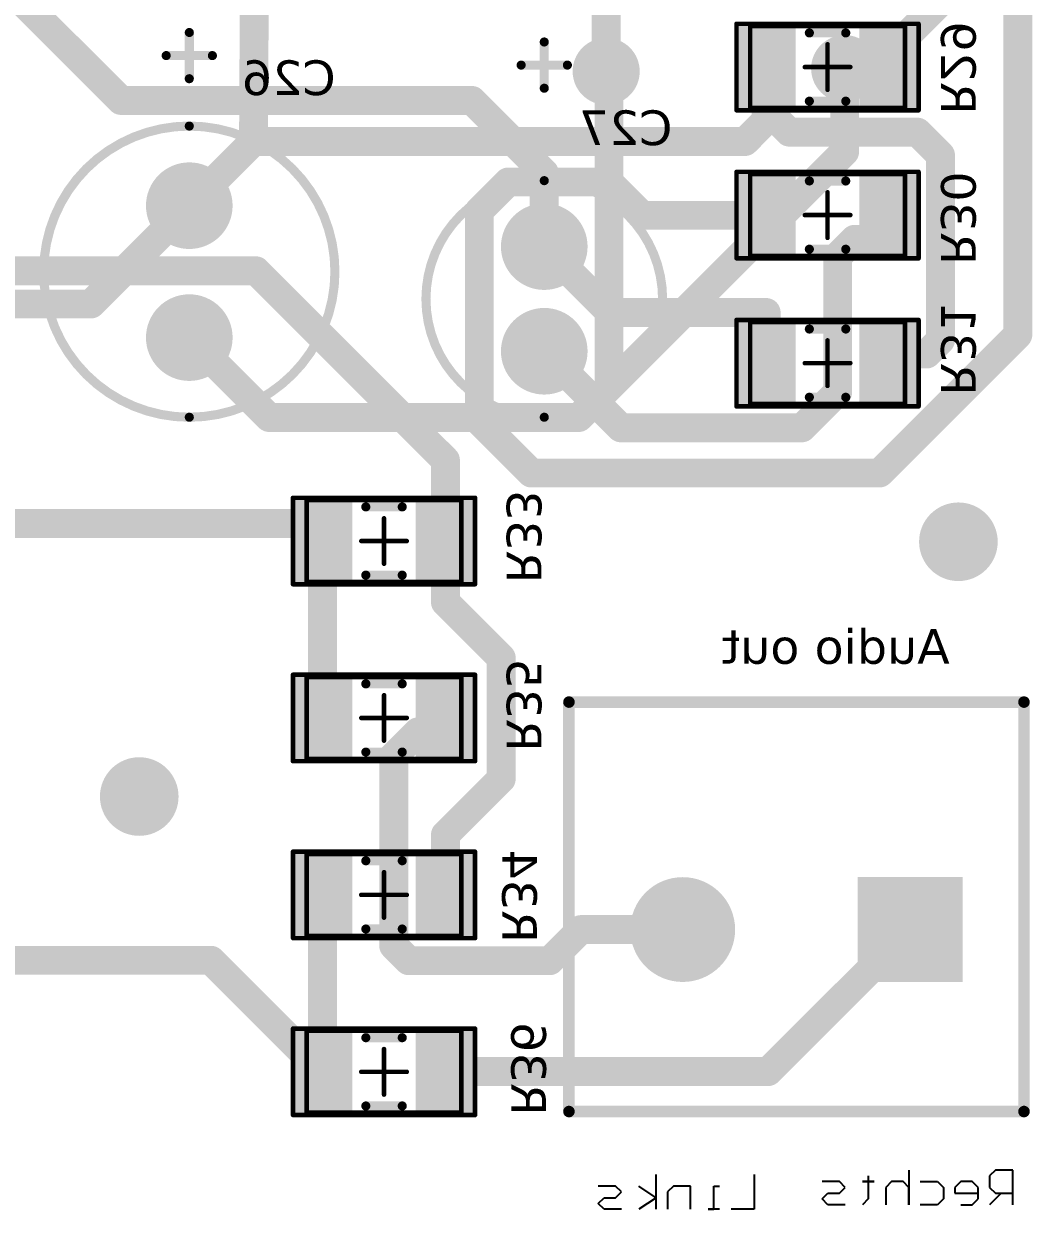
# Model space of a CAD drawing. Header units: millimetres. Extents: x 28 to 434, y 70 to 207.
# Drawn here: x 91.23 to 113.39, y 90.8 to 116.86 of the extents above; entities that cross this region are included whole.
import ezdxf

# ---------------------------------------------------------------- set-up
doc = ezdxf.new("R2010")
doc.units = ezdxf.units.MM
doc.header["$LTSCALE"] = 0.5
doc.layers.get('0').update_dxf_attribs({"color": 250})
for name, color, linetype in [('BottomLayer', 5, 'Continuous'), ('BottomSolder', 6, 'Continuous'), ('Mechanical13', 56, 'Continuous'), ('Mechanical15', 56, 'Continuous'), ('MultiLayer', 9, 'Continuous'), ('TopLayer', 1, 'Continuous'), ('TopOverlay', 2, 'Continuous'), ('TopPaste', 8, 'Continuous'), ('TopSolder', 216, 'Continuous')]:
    doc.layers.add(name, color=color, linetype=linetype)
doc.styles.get("Standard").update_dxf_attribs({"font": 'verdana.ttf'})

# ---------------------------------------------------------------- blocks, each defined once
blk = doc.blocks.new('C1206_2')
at = {"layer": 'Mechanical13', "const_width": 0.1}
for points in [[(1.7, 0.9), (-1.7, 0.9)], [(-1.7, 0.9), (-1.7, -0.9)], [(1.7, 0.9), (1.7, -0.9)], [(1.7, -0.9), (-1.7, -0.9)]]:
    blk.add_lwpolyline(points, dxfattribs=at)
at = {"layer": 'Mechanical13', "const_width": 0.05}
for points in [[(-1.725, 0.9, 1), (-1.675, 0.9, 1)], [(-1.725, 0.9, 1), (-1.675, 0.9, 1)], [(1.675, 0.9, 1), (1.725, 0.9, 1)], [(1.675, 0.9, 1), (1.725, 0.9, 1)], [(-1.725, -0.9, 1), (-1.675, -0.9, 1)], [(-1.725, -0.9, 1), (-1.675, -0.9, 1)], [(1.675, -0.9, 1), (1.725, -0.9, 1)], [(1.675, -0.9, 1), (1.725, -0.9, 1)]]:
    blk.add_lwpolyline(points, format="xyb", close=True, dxfattribs=at)
at = {"layer": 'Mechanical15', "const_width": 0.1}
for points in [[(2, 0.95), (-2, 0.95)], [(-2, 0.95), (-2, -0.95)], [(2, 0.95), (2, -0.95)], [(0, 0.5), (0, -0.5)], [(0.5, 0), (-0.5, 0)], [(2, -0.95), (-2, -0.95)]]:
    blk.add_lwpolyline(points, dxfattribs=at)
at = {"layer": 'Mechanical15', "const_width": 0.05}
for points in [[(-2.025, 0.95, 1), (-1.975, 0.95, 1)], [(-2.025, 0.95, 1), (-1.975, 0.95, 1)], [(1.975, 0.95, 1), (2.025, 0.95, 1)], [(1.975, 0.95, 1), (2.025, 0.95, 1)], [(-0.025, 0.5, 1), (0.025, 0.5, 1)], [(-0.525, 0, 1), (-0.475, 0, 1)], [(0.475, 0, 1), (0.525, 0, 1)], [(-0.025, -0.5, 1), (0.025, -0.5, 1)], [(-2.025, -0.95, 1), (-1.975, -0.95, 1)], [(-2.025, -0.95, 1), (-1.975, -0.95, 1)], [(1.975, -0.95, 1), (2.025, -0.95, 1)], [(1.975, -0.95, 1), (2.025, -0.95, 1)]]:
    blk.add_lwpolyline(points, format="xyb", close=True, dxfattribs=at)
at = {"layer": 'TopLayer'}
for points in [[(-0.8, -0.85), (-0.8, 0.85), (-1.9, -0.85), (-1.9, 0.85)], [(1.9, -0.85), (1.9, 0.85), (0.8, -0.85), (0.8, 0.85)]]:
    blk.add_solid(points, dxfattribs=at)
at = {"layer": 'TopOverlay', "const_width": 0.2}
for points in [[(0.4, 0.75), (-0.4, 0.75)], [(0.4, -0.75), (-0.4, -0.75)]]:
    blk.add_lwpolyline(points, dxfattribs=at)
at = {"layer": 'TopOverlay', "const_width": 0.1}
for points in [[(-0.45, 0.75, 1), (-0.35, 0.75, 1)], [(0.35, 0.75, 1), (0.45, 0.75, 1)], [(-0.45, -0.75, 1), (-0.35, -0.75, 1)], [(0.35, -0.75, 1), (0.45, -0.75, 1)]]:
    blk.add_lwpolyline(points, format="xyb", close=True, dxfattribs=at)
at = {"layer": 'TopPaste'}
for points in [[(-0.8, -0.85), (-0.8, 0.85), (-1.9, -0.85), (-1.9, 0.85)], [(1.9, -0.85), (1.9, 0.85), (0.8, -0.85), (0.8, 0.85)]]:
    blk.add_solid(points, dxfattribs=at)
at = {"layer": 'TopSolder'}
for points in [[(-0.698, -0.952), (-0.698, 0.952), (-2.002, -0.952), (-2.002, 0.952)], [(2.002, -0.952), (2.002, 0.952), (0.698, -0.952), (0.698, 0.952)]]:
    blk.add_solid(points, dxfattribs=at)
blk = doc.blocks.new('C1206_3')
at = {"layer": 'Mechanical13', "const_width": 0.1}
for points in [[(1.7, 0.9), (-1.7, 0.9)], [(-1.7, 0.9), (-1.7, -0.9)], [(1.7, 0.9), (1.7, -0.9)], [(1.7, -0.9), (-1.7, -0.9)]]:
    blk.add_lwpolyline(points, dxfattribs=at)
at = {"layer": 'Mechanical13', "const_width": 0.05}
for points in [[(-1.725, 0.9, 1), (-1.675, 0.9, 1)], [(-1.725, 0.9, 1), (-1.675, 0.9, 1)], [(1.675, 0.9, 1), (1.725, 0.9, 1)], [(1.675, 0.9, 1), (1.725, 0.9, 1)], [(-1.725, -0.9, 1), (-1.675, -0.9, 1)], [(-1.725, -0.9, 1), (-1.675, -0.9, 1)], [(1.675, -0.9, 1), (1.725, -0.9, 1)], [(1.675, -0.9, 1), (1.725, -0.9, 1)]]:
    blk.add_lwpolyline(points, format="xyb", close=True, dxfattribs=at)
at = {"layer": 'Mechanical15', "const_width": 0.1}
for points in [[(2, 0.95), (-2, 0.95)], [(-2, 0.95), (-2, -0.95)], [(2, 0.95), (2, -0.95)], [(0, 0.5), (0, -0.5)], [(0.5, 0), (-0.5, 0)], [(2, -0.95), (-2, -0.95)]]:
    blk.add_lwpolyline(points, dxfattribs=at)
at = {"layer": 'Mechanical15', "const_width": 0.05}
for points in [[(-2.025, 0.95, 1), (-1.975, 0.95, 1)], [(-2.025, 0.95, 1), (-1.975, 0.95, 1)], [(1.975, 0.95, 1), (2.025, 0.95, 1)], [(1.975, 0.95, 1), (2.025, 0.95, 1)], [(-0.025, 0.5, 1), (0.025, 0.5, 1)], [(-0.525, 0, 1), (-0.475, 0, 1)], [(0.475, 0, 1), (0.525, 0, 1)], [(-0.025, -0.5, 1), (0.025, -0.5, 1)], [(-2.025, -0.95, 1), (-1.975, -0.95, 1)], [(-2.025, -0.95, 1), (-1.975, -0.95, 1)], [(1.975, -0.95, 1), (2.025, -0.95, 1)], [(1.975, -0.95, 1), (2.025, -0.95, 1)]]:
    blk.add_lwpolyline(points, format="xyb", close=True, dxfattribs=at)
at = {"layer": 'TopLayer'}
for points in [[(-0.8, -0.85), (-0.8, 0.85), (-1.9, -0.85), (-1.9, 0.85)], [(1.9, -0.85), (1.9, 0.85), (0.8, -0.85), (0.8, 0.85)]]:
    blk.add_solid(points, dxfattribs=at)
at = {"layer": 'TopOverlay', "const_width": 0.2}
for points in [[(0.4, 0.75), (-0.4, 0.75)], [(0.4, -0.75), (-0.4, -0.75)]]:
    blk.add_lwpolyline(points, dxfattribs=at)
at = {"layer": 'TopOverlay', "const_width": 0.1}
for points in [[(-0.45, 0.75, 1), (-0.35, 0.75, 1)], [(0.35, 0.75, 1), (0.45, 0.75, 1)], [(-0.45, -0.75, 1), (-0.35, -0.75, 1)], [(0.35, -0.75, 1), (0.45, -0.75, 1)]]:
    blk.add_lwpolyline(points, format="xyb", close=True, dxfattribs=at)
at = {"layer": 'TopPaste'}
for points in [[(-0.8, -0.85), (-0.8, 0.85), (-1.9, -0.85), (-1.9, 0.85)], [(1.9, -0.85), (1.9, 0.85), (0.8, -0.85), (0.8, 0.85)]]:
    blk.add_solid(points, dxfattribs=at)
at = {"layer": 'TopSolder'}
for points in [[(-0.698, -0.952), (-0.698, 0.952), (-2.002, -0.952), (-2.002, 0.952)], [(2.002, -0.952), (2.002, 0.952), (0.698, -0.952), (0.698, 0.952)]]:
    blk.add_solid(points, dxfattribs=at)
blk = doc.blocks.new('C1206_4')
at = {"layer": 'Mechanical13', "const_width": 0.1}
for points in [[(-1.7, 0.9), (1.7, 0.9)], [(-1.7, -0.9), (-1.7, 0.9)], [(1.7, -0.9), (1.7, 0.9)], [(-1.7, -0.9), (1.7, -0.9)]]:
    blk.add_lwpolyline(points, dxfattribs=at)
at = {"layer": 'Mechanical13', "const_width": 0.05}
for points in [[(-1.725, 0.9, 1), (-1.675, 0.9, 1)], [(-1.725, 0.9, 1), (-1.675, 0.9, 1)], [(1.675, 0.9, 1), (1.725, 0.9, 1)], [(1.675, 0.9, 1), (1.725, 0.9, 1)], [(-1.725, -0.9, 1), (-1.675, -0.9, 1)], [(-1.725, -0.9, 1), (-1.675, -0.9, 1)], [(1.675, -0.9, 1), (1.725, -0.9, 1)], [(1.675, -0.9, 1), (1.725, -0.9, 1)]]:
    blk.add_lwpolyline(points, format="xyb", close=True, dxfattribs=at)
at = {"layer": 'Mechanical15', "const_width": 0.1}
for points in [[(-2, 0.95), (2, 0.95)], [(-2, -0.95), (-2, 0.95)], [(2, -0.95), (2, 0.95)], [(0, -0.5), (0, 0.5)], [(-0.5, 0), (0.5, 0)], [(-2, -0.95), (2, -0.95)]]:
    blk.add_lwpolyline(points, dxfattribs=at)
at = {"layer": 'Mechanical15', "const_width": 0.05}
for points in [[(-2.025, 0.95, 1), (-1.975, 0.95, 1)], [(-2.025, 0.95, 1), (-1.975, 0.95, 1)], [(1.975, 0.95, 1), (2.025, 0.95, 1)], [(1.975, 0.95, 1), (2.025, 0.95, 1)], [(-0.025, 0.5, 1), (0.025, 0.5, 1)], [(-0.525, 0, 1), (-0.475, 0, 1)], [(0.475, 0, 1), (0.525, 0, 1)], [(-0.025, -0.5, 1), (0.025, -0.5, 1)], [(-2.025, -0.95, 1), (-1.975, -0.95, 1)], [(-2.025, -0.95, 1), (-1.975, -0.95, 1)], [(1.975, -0.95, 1), (2.025, -0.95, 1)], [(1.975, -0.95, 1), (2.025, -0.95, 1)]]:
    blk.add_lwpolyline(points, format="xyb", close=True, dxfattribs=at)
at = {"layer": 'TopLayer'}
for points in [[(-0.8, -0.85), (-0.8, 0.85), (-1.9, -0.85), (-1.9, 0.85)], [(1.9, -0.85), (1.9, 0.85), (0.8, -0.85), (0.8, 0.85)]]:
    blk.add_solid(points, dxfattribs=at)
at = {"layer": 'TopOverlay', "const_width": 0.2}
for points in [[(-0.4, 0.75), (0.4, 0.75)], [(-0.4, -0.75), (0.4, -0.75)]]:
    blk.add_lwpolyline(points, dxfattribs=at)
at = {"layer": 'TopOverlay', "const_width": 0.1}
for points in [[(-0.45, 0.75, 1), (-0.35, 0.75, 1)], [(0.35, 0.75, 1), (0.45, 0.75, 1)], [(-0.45, -0.75, 1), (-0.35, -0.75, 1)], [(0.35, -0.75, 1), (0.45, -0.75, 1)]]:
    blk.add_lwpolyline(points, format="xyb", close=True, dxfattribs=at)
at = {"layer": 'TopPaste'}
for points in [[(-0.8, -0.85), (-0.8, 0.85), (-1.9, -0.85), (-1.9, 0.85)], [(1.9, -0.85), (1.9, 0.85), (0.8, -0.85), (0.8, 0.85)]]:
    blk.add_solid(points, dxfattribs=at)
at = {"layer": 'TopSolder'}
for points in [[(-0.698, -0.952), (-0.698, 0.952), (-2.002, -0.952), (-2.002, 0.952)], [(2.002, -0.952), (2.002, 0.952), (0.698, -0.952), (0.698, 0.952)]]:
    blk.add_solid(points, dxfattribs=at)
blk = doc.blocks.new('C1206_5')
at = {"layer": 'Mechanical13', "const_width": 0.1}
for points in [[(-1.7, 0.9), (1.7, 0.9)], [(-1.7, -0.9), (-1.7, 0.9)], [(1.7, -0.9), (1.7, 0.9)], [(-1.7, -0.9), (1.7, -0.9)]]:
    blk.add_lwpolyline(points, dxfattribs=at)
at = {"layer": 'Mechanical13', "const_width": 0.05}
for points in [[(-1.725, 0.9, 1), (-1.675, 0.9, 1)], [(-1.725, 0.9, 1), (-1.675, 0.9, 1)], [(1.675, 0.9, 1), (1.725, 0.9, 1)], [(1.675, 0.9, 1), (1.725, 0.9, 1)], [(-1.725, -0.9, 1), (-1.675, -0.9, 1)], [(-1.725, -0.9, 1), (-1.675, -0.9, 1)], [(1.675, -0.9, 1), (1.725, -0.9, 1)], [(1.675, -0.9, 1), (1.725, -0.9, 1)]]:
    blk.add_lwpolyline(points, format="xyb", close=True, dxfattribs=at)
at = {"layer": 'Mechanical15', "const_width": 0.1}
for points in [[(-2, 0.95), (2, 0.95)], [(-2, -0.95), (-2, 0.95)], [(2, -0.95), (2, 0.95)], [(0, -0.5), (0, 0.5)], [(-0.5, 0), (0.5, 0)], [(-2, -0.95), (2, -0.95)]]:
    blk.add_lwpolyline(points, dxfattribs=at)
at = {"layer": 'Mechanical15', "const_width": 0.05}
for points in [[(-2.025, 0.95, 1), (-1.975, 0.95, 1)], [(-2.025, 0.95, 1), (-1.975, 0.95, 1)], [(1.975, 0.95, 1), (2.025, 0.95, 1)], [(1.975, 0.95, 1), (2.025, 0.95, 1)], [(-0.025, 0.5, 1), (0.025, 0.5, 1)], [(-0.525, 0, 1), (-0.475, 0, 1)], [(0.475, 0, 1), (0.525, 0, 1)], [(-0.025, -0.5, 1), (0.025, -0.5, 1)], [(-2.025, -0.95, 1), (-1.975, -0.95, 1)], [(-2.025, -0.95, 1), (-1.975, -0.95, 1)], [(1.975, -0.95, 1), (2.025, -0.95, 1)], [(1.975, -0.95, 1), (2.025, -0.95, 1)]]:
    blk.add_lwpolyline(points, format="xyb", close=True, dxfattribs=at)
at = {"layer": 'TopLayer'}
for points in [[(-0.8, -0.85), (-0.8, 0.85), (-1.9, -0.85), (-1.9, 0.85)], [(1.9, -0.85), (1.9, 0.85), (0.8, -0.85), (0.8, 0.85)]]:
    blk.add_solid(points, dxfattribs=at)
at = {"layer": 'TopOverlay', "const_width": 0.2}
for points in [[(-0.4, 0.75), (0.4, 0.75)], [(-0.4, -0.75), (0.4, -0.75)]]:
    blk.add_lwpolyline(points, dxfattribs=at)
at = {"layer": 'TopOverlay', "const_width": 0.1}
for points in [[(-0.45, 0.75, 1), (-0.35, 0.75, 1)], [(0.35, 0.75, 1), (0.45, 0.75, 1)], [(-0.45, -0.75, 1), (-0.35, -0.75, 1)], [(0.35, -0.75, 1), (0.45, -0.75, 1)]]:
    blk.add_lwpolyline(points, format="xyb", close=True, dxfattribs=at)
at = {"layer": 'TopPaste'}
for points in [[(-0.8, -0.85), (-0.8, 0.85), (-1.9, -0.85), (-1.9, 0.85)], [(1.9, -0.85), (1.9, 0.85), (0.8, -0.85), (0.8, 0.85)]]:
    blk.add_solid(points, dxfattribs=at)
at = {"layer": 'TopSolder'}
for points in [[(-0.698, -0.952), (-0.698, 0.952), (-2.002, -0.952), (-2.002, 0.952)], [(2.002, -0.952), (2.002, 0.952), (0.698, -0.952), (0.698, 0.952)]]:
    blk.add_solid(points, dxfattribs=at)
blk = doc.blocks.new('C1206_7')
at = {"layer": 'Mechanical13', "const_width": 0.1}
for points in [[(-1.7, 0.9), (-1.7, -0.9)], [(-1.7, 0.9), (1.7, 0.9)], [(1.7, 0.9), (1.7, -0.9)], [(-1.7, -0.9), (1.7, -0.9)]]:
    blk.add_lwpolyline(points, dxfattribs=at)
at = {"layer": 'Mechanical13', "const_width": 0.05}
for points in [[(-1.725, 0.9, 1), (-1.675, 0.9, 1)], [(-1.725, 0.9, 1), (-1.675, 0.9, 1)], [(1.675, 0.9, 1), (1.725, 0.9, 1)], [(1.675, 0.9, 1), (1.725, 0.9, 1)], [(-1.725, -0.9, 1), (-1.675, -0.9, 1)], [(-1.725, -0.9, 1), (-1.675, -0.9, 1)], [(1.675, -0.9, 1), (1.725, -0.9, 1)], [(1.675, -0.9, 1), (1.725, -0.9, 1)]]:
    blk.add_lwpolyline(points, format="xyb", close=True, dxfattribs=at)
at = {"layer": 'Mechanical15', "const_width": 0.1}
for points in [[(-2, 0.95), (-2, -0.95)], [(-2, 0.95), (2, 0.95)], [(2, 0.95), (2, -0.95)], [(0, 0.5), (0, -0.5)], [(-0.5, 0), (0.5, 0)], [(-2, -0.95), (2, -0.95)]]:
    blk.add_lwpolyline(points, dxfattribs=at)
at = {"layer": 'Mechanical15', "const_width": 0.05}
for points in [[(-2.025, 0.95, 1), (-1.975, 0.95, 1)], [(-2.025, 0.95, 1), (-1.975, 0.95, 1)], [(1.975, 0.95, 1), (2.025, 0.95, 1)], [(1.975, 0.95, 1), (2.025, 0.95, 1)], [(-0.025, 0.5, 1), (0.025, 0.5, 1)], [(-0.525, 0, 1), (-0.475, 0, 1)], [(0.475, 0, 1), (0.525, 0, 1)], [(-0.025, -0.5, 1), (0.025, -0.5, 1)], [(-2.025, -0.95, 1), (-1.975, -0.95, 1)], [(-2.025, -0.95, 1), (-1.975, -0.95, 1)], [(1.975, -0.95, 1), (2.025, -0.95, 1)], [(1.975, -0.95, 1), (2.025, -0.95, 1)]]:
    blk.add_lwpolyline(points, format="xyb", close=True, dxfattribs=at)
at = {"layer": 'TopLayer'}
for points in [[(-0.8, -0.85), (-0.8, 0.85), (-1.9, -0.85), (-1.9, 0.85)], [(1.9, -0.85), (1.9, 0.85), (0.8, -0.85), (0.8, 0.85)]]:
    blk.add_solid(points, dxfattribs=at)
at = {"layer": 'TopOverlay', "const_width": 0.2}
for points in [[(-0.4, 0.75), (0.4, 0.75)], [(-0.4, -0.75), (0.4, -0.75)]]:
    blk.add_lwpolyline(points, dxfattribs=at)
at = {"layer": 'TopOverlay', "const_width": 0.1}
for points in [[(-0.45, 0.75, 1), (-0.35, 0.75, 1)], [(0.35, 0.75, 1), (0.45, 0.75, 1)], [(-0.45, -0.75, 1), (-0.35, -0.75, 1)], [(0.35, -0.75, 1), (0.45, -0.75, 1)]]:
    blk.add_lwpolyline(points, format="xyb", close=True, dxfattribs=at)
at = {"layer": 'TopPaste'}
for points in [[(-0.8, -0.85), (-0.8, 0.85), (-1.9, -0.85), (-1.9, 0.85)], [(1.9, -0.85), (1.9, 0.85), (0.8, -0.85), (0.8, 0.85)]]:
    blk.add_solid(points, dxfattribs=at)
at = {"layer": 'TopSolder'}
for points in [[(-0.698, -0.952), (-0.698, 0.952), (-2.002, -0.952), (-2.002, 0.952)], [(2.002, -0.952), (2.002, 0.952), (0.698, -0.952), (0.698, 0.952)]]:
    blk.add_solid(points, dxfattribs=at)
blk = doc.blocks.new('C1206_8')
at = {"layer": 'Mechanical13', "const_width": 0.1}
for points in [[(-1.7, -0.9), (-1.7, 0.9)], [(1.7, 0.9), (-1.7, 0.9)], [(1.7, -0.9), (1.7, 0.9)], [(1.7, -0.9), (-1.7, -0.9)]]:
    blk.add_lwpolyline(points, dxfattribs=at)
at = {"layer": 'Mechanical13', "const_width": 0.05}
for points in [[(-1.725, 0.9, 1), (-1.675, 0.9, 1)], [(-1.725, 0.9, 1), (-1.675, 0.9, 1)], [(1.675, 0.9, 1), (1.725, 0.9, 1)], [(1.675, 0.9, 1), (1.725, 0.9, 1)], [(-1.725, -0.9, 1), (-1.675, -0.9, 1)], [(-1.725, -0.9, 1), (-1.675, -0.9, 1)], [(1.675, -0.9, 1), (1.725, -0.9, 1)], [(1.675, -0.9, 1), (1.725, -0.9, 1)]]:
    blk.add_lwpolyline(points, format="xyb", close=True, dxfattribs=at)
at = {"layer": 'Mechanical15', "const_width": 0.1}
for points in [[(-2, -0.95), (-2, 0.95)], [(2, 0.95), (-2, 0.95)], [(2, -0.95), (2, 0.95)], [(0, -0.5), (0, 0.5)], [(0.5, 0), (-0.5, 0)], [(2, -0.95), (-2, -0.95)]]:
    blk.add_lwpolyline(points, dxfattribs=at)
at = {"layer": 'Mechanical15', "const_width": 0.05}
for points in [[(-2.025, 0.95, 1), (-1.975, 0.95, 1)], [(-2.025, 0.95, 1), (-1.975, 0.95, 1)], [(1.975, 0.95, 1), (2.025, 0.95, 1)], [(1.975, 0.95, 1), (2.025, 0.95, 1)], [(-0.025, 0.5, 1), (0.025, 0.5, 1)], [(-0.525, 0, 1), (-0.475, 0, 1)], [(0.475, 0, 1), (0.525, 0, 1)], [(-0.025, -0.5, 1), (0.025, -0.5, 1)], [(-2.025, -0.95, 1), (-1.975, -0.95, 1)], [(-2.025, -0.95, 1), (-1.975, -0.95, 1)], [(1.975, -0.95, 1), (2.025, -0.95, 1)], [(1.975, -0.95, 1), (2.025, -0.95, 1)]]:
    blk.add_lwpolyline(points, format="xyb", close=True, dxfattribs=at)
at = {"layer": 'TopLayer'}
for points in [[(-0.8, -0.85), (-0.8, 0.85), (-1.9, -0.85), (-1.9, 0.85)], [(1.9, -0.85), (1.9, 0.85), (0.8, -0.85), (0.8, 0.85)]]:
    blk.add_solid(points, dxfattribs=at)
at = {"layer": 'TopOverlay', "const_width": 0.2}
for points in [[(0.4, 0.75), (-0.4, 0.75)], [(0.4, -0.75), (-0.4, -0.75)]]:
    blk.add_lwpolyline(points, dxfattribs=at)
at = {"layer": 'TopOverlay', "const_width": 0.1}
for points in [[(-0.45, 0.75, 1), (-0.35, 0.75, 1)], [(0.35, 0.75, 1), (0.45, 0.75, 1)], [(-0.45, -0.75, 1), (-0.35, -0.75, 1)], [(0.35, -0.75, 1), (0.45, -0.75, 1)]]:
    blk.add_lwpolyline(points, format="xyb", close=True, dxfattribs=at)
at = {"layer": 'TopPaste'}
for points in [[(-0.8, -0.85), (-0.8, 0.85), (-1.9, -0.85), (-1.9, 0.85)], [(1.9, -0.85), (1.9, 0.85), (0.8, -0.85), (0.8, 0.85)]]:
    blk.add_solid(points, dxfattribs=at)
at = {"layer": 'TopSolder'}
for points in [[(-0.698, -0.952), (-0.698, 0.952), (-2.002, -0.952), (-2.002, 0.952)], [(2.002, -0.952), (2.002, 0.952), (0.698, -0.952), (0.698, 0.952)]]:
    blk.add_solid(points, dxfattribs=at)
blk = doc.blocks.new('C1206_9')
at = {"layer": 'Mechanical13', "const_width": 0.1}
for points in [[(-1.7, -0.9), (-1.7, 0.9)], [(1.7, 0.9), (-1.7, 0.9)], [(1.7, -0.9), (1.7, 0.9)], [(1.7, -0.9), (-1.7, -0.9)]]:
    blk.add_lwpolyline(points, dxfattribs=at)
at = {"layer": 'Mechanical13', "const_width": 0.05}
for points in [[(-1.725, 0.9, 1), (-1.675, 0.9, 1)], [(-1.725, 0.9, 1), (-1.675, 0.9, 1)], [(1.675, 0.9, 1), (1.725, 0.9, 1)], [(1.675, 0.9, 1), (1.725, 0.9, 1)], [(-1.725, -0.9, 1), (-1.675, -0.9, 1)], [(-1.725, -0.9, 1), (-1.675, -0.9, 1)], [(1.675, -0.9, 1), (1.725, -0.9, 1)], [(1.675, -0.9, 1), (1.725, -0.9, 1)]]:
    blk.add_lwpolyline(points, format="xyb", close=True, dxfattribs=at)
at = {"layer": 'Mechanical15', "const_width": 0.1}
for points in [[(-2, -0.95), (-2, 0.95)], [(2, 0.95), (-2, 0.95)], [(2, -0.95), (2, 0.95)], [(0, -0.5), (0, 0.5)], [(0.5, 0), (-0.5, 0)], [(2, -0.95), (-2, -0.95)]]:
    blk.add_lwpolyline(points, dxfattribs=at)
at = {"layer": 'Mechanical15', "const_width": 0.05}
for points in [[(-2.025, 0.95, 1), (-1.975, 0.95, 1)], [(-2.025, 0.95, 1), (-1.975, 0.95, 1)], [(1.975, 0.95, 1), (2.025, 0.95, 1)], [(1.975, 0.95, 1), (2.025, 0.95, 1)], [(-0.025, 0.5, 1), (0.025, 0.5, 1)], [(-0.525, 0, 1), (-0.475, 0, 1)], [(0.475, 0, 1), (0.525, 0, 1)], [(-0.025, -0.5, 1), (0.025, -0.5, 1)], [(-2.025, -0.95, 1), (-1.975, -0.95, 1)], [(-2.025, -0.95, 1), (-1.975, -0.95, 1)], [(1.975, -0.95, 1), (2.025, -0.95, 1)], [(1.975, -0.95, 1), (2.025, -0.95, 1)]]:
    blk.add_lwpolyline(points, format="xyb", close=True, dxfattribs=at)
at = {"layer": 'TopLayer'}
for points in [[(-0.8, -0.85), (-0.8, 0.85), (-1.9, -0.85), (-1.9, 0.85)], [(1.9, -0.85), (1.9, 0.85), (0.8, -0.85), (0.8, 0.85)]]:
    blk.add_solid(points, dxfattribs=at)
at = {"layer": 'TopOverlay', "const_width": 0.2}
for points in [[(0.4, 0.75), (-0.4, 0.75)], [(0.4, -0.75), (-0.4, -0.75)]]:
    blk.add_lwpolyline(points, dxfattribs=at)
at = {"layer": 'TopOverlay', "const_width": 0.1}
for points in [[(-0.45, 0.75, 1), (-0.35, 0.75, 1)], [(0.35, 0.75, 1), (0.45, 0.75, 1)], [(-0.45, -0.75, 1), (-0.35, -0.75, 1)], [(0.35, -0.75, 1), (0.45, -0.75, 1)]]:
    blk.add_lwpolyline(points, format="xyb", close=True, dxfattribs=at)
at = {"layer": 'TopPaste'}
for points in [[(-0.8, -0.85), (-0.8, 0.85), (-1.9, -0.85), (-1.9, 0.85)], [(1.9, -0.85), (1.9, 0.85), (0.8, -0.85), (0.8, 0.85)]]:
    blk.add_solid(points, dxfattribs=at)
at = {"layer": 'TopSolder'}
for points in [[(-0.698, -0.952), (-0.698, 0.952), (-2.002, -0.952), (-2.002, 0.952)], [(2.002, -0.952), (2.002, 0.952), (0.698, -0.952), (0.698, 0.952)]]:
    blk.add_solid(points, dxfattribs=at)
blk = doc.blocks.new('_______2_32')
at = {"layer": 'BottomLayer', "const_width": 1.05}
blk.add_lwpolyline([(4.475, 0, 1), (5.525, 0, 1)], format="xyb", close=True, dxfattribs=at)
at = {"layer": 'BottomLayer'}
blk.add_solid([(-1.05, -1.05), (1.05, -1.05), (-1.05, 1.05), (1.05, 1.05)], dxfattribs=at)
at = {"layer": 'BottomSolder', "const_width": 1.152}
blk.add_lwpolyline([(4.424, 0, 1), (5.576, 0, 1)], format="xyb", close=True, dxfattribs=at)
at = {"layer": 'BottomSolder'}
blk.add_solid([(-1.152, -1.152), (1.152, -1.152), (-1.152, 1.152), (1.152, 1.152)], dxfattribs=at)
at = {"layer": 'MultiLayer', "const_width": 1.05}
blk.add_lwpolyline([(4.475, 0, 1), (5.525, 0, 1)], format="xyb", close=True, dxfattribs=at)
at = {"layer": 'MultiLayer'}
blk.add_solid([(-1.05, -1.05), (1.05, -1.05), (-1.05, 1.05), (1.05, 1.05)], dxfattribs=at)
at = {"layer": 'TopLayer', "const_width": 1.05}
blk.add_lwpolyline([(4.475, 0, 1), (5.525, 0, 1)], format="xyb", close=True, dxfattribs=at)
at = {"layer": 'TopLayer'}
blk.add_solid([(-1.05, -1.05), (1.05, -1.05), (-1.05, 1.05), (1.05, 1.05)], dxfattribs=at)
at = {"layer": 'TopOverlay', "const_width": 0.254}
for points in [[(-2.5, 5), (7.5, 5)], [(-2.5, -4), (-2.5, 5)], [(7.5, -4), (7.5, 5)], [(-2.5, -4), (7.5, -4)]]:
    blk.add_lwpolyline(points, dxfattribs=at)
at = {"layer": 'TopOverlay', "const_width": 0.127}
for points in [[(-2.563, 5, 1), (-2.436, 5, 1)], [(-2.563, 5, 1), (-2.436, 5, 1)], [(7.436, 5, 1), (7.563, 5, 1)], [(7.436, 5, 1), (7.563, 5, 1)], [(-2.563, -4, 1), (-2.436, -4, 1)], [(-2.563, -4, 1), (-2.436, -4, 1)], [(7.436, -4, 1), (7.563, -4, 1)], [(7.436, -4, 1), (7.563, -4, 1)]]:
    blk.add_lwpolyline(points, format="xyb", close=True, dxfattribs=at)
at = {"layer": 'TopSolder', "const_width": 1.152}
blk.add_lwpolyline([(4.424, 0, 1), (5.576, 0, 1)], format="xyb", close=True, dxfattribs=at)
at = {"layer": 'TopSolder'}
blk.add_solid([(-1.152, -1.152), (1.152, -1.152), (-1.152, 1.152), (1.152, 1.152)], dxfattribs=at)
blk = doc.blocks.new('C_________4_7F_44')
at = {"layer": 'BottomLayer', "const_width": 0.85}
for points in [[(-0.425, 0, 1), (0.425, 0, 1)], [(1.875, 0, 1), (2.725, 0, 1)]]:
    blk.add_lwpolyline(points, format="xyb", close=True, dxfattribs=at)
at = {"layer": 'BottomSolder', "const_width": 0.952}
for points in [[(-0.476, 0, 1), (0.476, 0, 1)], [(1.824, 0, 1), (2.776, 0, 1)]]:
    blk.add_lwpolyline(points, format="xyb", close=True, dxfattribs=at)
at = {"layer": 'MultiLayer', "const_width": 0.85}
for points in [[(-0.425, 0, 1), (0.425, 0, 1)], [(1.875, 0, 1), (2.725, 0, 1)]]:
    blk.add_lwpolyline(points, format="xyb", close=True, dxfattribs=at)
at = {"layer": 'TopLayer', "const_width": 0.85}
for points in [[(-0.425, 0, 1), (0.425, 0, 1)], [(1.875, 0, 1), (2.725, 0, 1)]]:
    blk.add_lwpolyline(points, format="xyb", close=True, dxfattribs=at)
at = {"layer": 'TopOverlay'}
for points, const_width in [([(3.75, 0, 1), (-1.45, 0, 1)], 0.2), ([(6.24, 0.508, 1), (6.34, 0.508, 1)], 0.1), ([(-1.5, 0, 1), (-1.4, 0, 1)], 0.1), ([(3.7, 0, 1), (3.8, 0, 1)], 0.1), ([(5.732, 0, 1), (5.832, 0, 1)], 0.1), ([(6.748, 0, 1), (6.848, 0, 1)], 0.1), ([(6.24, -0.508, 1), (6.34, -0.508, 1)], 0.1)]:
    blk.add_lwpolyline(points, format="xyb", close=True, dxfattribs=dict(at, const_width=const_width))
at = {"layer": 'TopOverlay', "const_width": 0.2}
for points in [[(6.29, 0.508), (6.29, -0.508)], [(5.782, 0), (6.798, 0)]]:
    blk.add_lwpolyline(points, dxfattribs=at)
at = {"layer": 'TopSolder', "const_width": 0.952}
for points in [[(-0.476, 0, 1), (0.476, 0, 1)], [(1.824, 0, 1), (2.776, 0, 1)]]:
    blk.add_lwpolyline(points, format="xyb", close=True, dxfattribs=at)
blk = doc.blocks.new('C_________100_F_45')
at = {"layer": 'BottomLayer', "const_width": 0.85}
for points in [[(-0.425, 0, 1), (0.425, 0, 1)], [(2.475, 0, 1), (3.325, 0, 1)]]:
    blk.add_lwpolyline(points, format="xyb", close=True, dxfattribs=at)
at = {"layer": 'BottomSolder', "const_width": 0.952}
for points in [[(-0.476, 0, 1), (0.476, 0, 1)], [(2.424, 0, 1), (3.376, 0, 1)]]:
    blk.add_lwpolyline(points, format="xyb", close=True, dxfattribs=at)
at = {"layer": 'MultiLayer', "const_width": 0.85}
for points in [[(-0.425, 0, 1), (0.425, 0, 1)], [(2.475, 0, 1), (3.325, 0, 1)]]:
    blk.add_lwpolyline(points, format="xyb", close=True, dxfattribs=at)
at = {"layer": 'TopLayer', "const_width": 0.85}
for points in [[(-0.425, 0, 1), (0.425, 0, 1)], [(2.475, 0, 1), (3.325, 0, 1)]]:
    blk.add_lwpolyline(points, format="xyb", close=True, dxfattribs=at)
at = {"layer": 'TopOverlay'}
for points, const_width in [([(4.65, 0, 1), (-1.75, 0, 1)], 0.2), ([(6.149, 0.508, 1), (6.249, 0.508, 1)], 0.1), ([(-1.8, 0, 1), (-1.7, 0, 1)], 0.1), ([(4.6, 0, 1), (4.7, 0, 1)], 0.1), ([(5.641, 0, 1), (5.741, 0, 1)], 0.1), ([(6.657, 0, 1), (6.757, 0, 1)], 0.1), ([(6.149, -0.508, 1), (6.249, -0.508, 1)], 0.1)]:
    blk.add_lwpolyline(points, format="xyb", close=True, dxfattribs=dict(at, const_width=const_width))
at = {"layer": 'TopOverlay', "const_width": 0.2}
for points in [[(6.199, 0.508), (6.199, -0.508)], [(5.691, 0), (6.707, 0)]]:
    blk.add_lwpolyline(points, dxfattribs=at)
at = {"layer": 'TopSolder', "const_width": 0.952}
for points in [[(-0.476, 0, 1), (0.476, 0, 1)], [(2.424, 0, 1), (3.376, 0, 1)]]:
    blk.add_lwpolyline(points, format="xyb", close=True, dxfattribs=at)
blk = doc.blocks.new('xlr_ingang')
at = {"layer": 'BottomLayer', "const_width": 0.635}
for points in [[(109.6, 32.7), (115.6, 38.7)], [(93.7, 31.573), (93.7, 33.4)], [(98.878, 33.278), (98.939, 33.339)], [(98.878, 26.394), (98.878, 33.278)], [(100.3, 31.11), (101.89, 32.7)], [(101.89, 32.7), (109.6, 32.7)], [(93.7, 31.573), (99.543, 25.73)], [(100.3, 29.487), (100.3, 31.11)], [(108.1, 30.387), (110.261, 28.226)], [(110.261, 28.226), (117.054, 28.226)], [(106.343, 25.73), (108.1, 27.487)], [(98.878, 26.394), (99.543, 25.73)], [(99.543, 25.73), (106.343, 25.73)]]:
    blk.add_lwpolyline(points, dxfattribs=at)
at = {"layer": 'BottomLayer'}
for points, const_width in [([(93.383, 33.4, 1), (94.018, 33.4, 1)], 0.635), ([(98.622, 33.339, 1), (99.257, 33.339, 1)], 0.635), ([(93.541, 33.4, 1), (93.859, 33.4, 1)], 0.318), ([(98.78, 33.339, 1), (99.098, 33.339, 1)], 0.318), ([(98.72, 33.278, 1), (99.037, 33.278, 1)], 0.318), ([(98.72, 33.278, 1), (99.037, 33.278, 1)], 0.318), ([(101.731, 32.7, 1), (102.048, 32.7, 1)], 0.318), ([(101.731, 32.7, 1), (102.048, 32.7, 1)], 0.318), ([(109.441, 32.7, 1), (109.759, 32.7, 1)], 0.318), ([(109.441, 32.7, 1), (109.759, 32.7, 1)], 0.318), ([(93.541, 31.573, 1), (93.859, 31.573, 1)], 0.318), ([(93.541, 31.573, 1), (93.859, 31.573, 1)], 0.318), ([(100.141, 31.11, 1), (100.459, 31.11, 1)], 0.318), ([(100.141, 31.11, 1), (100.459, 31.11, 1)], 0.318), ([(107.941, 30.387, 1), (108.259, 30.387, 1)], 0.318), ([(100.141, 29.487, 1), (100.459, 29.487, 1)], 0.318), ([(110.102, 28.226, 1), (110.419, 28.226, 1)], 0.318), ([(110.102, 28.226, 1), (110.419, 28.226, 1)], 0.318), ([(107.941, 27.487, 1), (108.259, 27.487, 1)], 0.318), ([(98.72, 26.394, 1), (99.037, 26.394, 1)], 0.318), ([(98.72, 26.394, 1), (99.037, 26.394, 1)], 0.318), ([(99.384, 25.73, 1), (99.701, 25.73, 1)], 0.318), ([(99.384, 25.73, 1), (99.701, 25.73, 1)], 0.318), ([(99.384, 25.73, 1), (99.701, 25.73, 1)], 0.318), ([(106.185, 25.73, 1), (106.502, 25.73, 1)], 0.318), ([(106.185, 25.73, 1), (106.502, 25.73, 1)], 0.318), ([(90.819, 23, 1), (91.581, 23, 1)], 0.762), ([(108.819, 17.4, 1), (109.581, 17.4, 1)], 0.762)]:
    blk.add_lwpolyline(points, format="xyb", close=True, dxfattribs=dict(at, const_width=const_width))
at = {"layer": 'BottomSolder'}
for points, const_width in [([(93.332, 33.4, 1), (94.068, 33.4, 1)], 0.737), ([(98.571, 33.339, 1), (99.308, 33.339, 1)], 0.737), ([(90.768, 23, 1), (91.632, 23, 1)], 0.864), ([(108.768, 17.4, 1), (109.632, 17.4, 1)], 0.864)]:
    blk.add_lwpolyline(points, format="xyb", close=True, dxfattribs=dict(at, const_width=const_width))
at = {"layer": 'MultiLayer'}
for points, const_width in [([(93.383, 33.4, 1), (94.018, 33.4, 1)], 0.635), ([(98.622, 33.339, 1), (99.257, 33.339, 1)], 0.635), ([(90.819, 23, 1), (91.581, 23, 1)], 0.762), ([(108.819, 17.4, 1), (109.581, 17.4, 1)], 0.762)]:
    blk.add_lwpolyline(points, format="xyb", close=True, dxfattribs=dict(at, const_width=const_width))
at = {"layer": 'TopLayer', "const_width": 0.635}
for points in [[(89.894, 27.549), (89.894, 44.514)], [(106.655, 38.155), (106.689, 31.797)], [(91.491, 34.968), (93.159, 33.3)], [(98.939, 33.339), (98.939, 34.723)], [(92.513, 33.222), (92.691, 33.4)], [(92.691, 33.4), (92.791, 33.3)], [(92.791, 33.3), (92.891, 33.4)], [(92.891, 33.4), (93.7, 33.4)], [(93.159, 33.3), (93.259, 33.4)], [(93.259, 33.4), (93.359, 33.3)], [(93.359, 33.3), (93.459, 33.4)], [(93.459, 33.4), (93.7, 33.4)], [(95.425, 32.512), (95.425, 33.434)], [(94.917, 32.004), (95.425, 32.512)], [(95.425, 32.261), (95.425, 32.512)], [(95.425, 32.261), (95.888, 31.797)], [(91.592, 31.496), (92.1, 32.004)], [(92.1, 32.004), (94.917, 32.004)], [(95.888, 31.797), (106.689, 31.797)], [(106.689, 31.797), (108.1, 30.387)], [(91.592, 27.432), (91.592, 31.496)], [(98.149, 30.175), (98.882, 30.908)], [(98.882, 30.908), (101.092, 30.908)], [(101.092, 30.908), (101.727, 30.273)], [(92.725, 29.88), (92.725, 30.18)], [(95.425, 30.175), (95.425, 30.18)], [(95.425, 30.175), (98.149, 30.175)], [(101.727, 25.654), (101.727, 30.273)], [(92.725, 29.88), (92.957, 29.647)], [(92.957, 29.647), (93.481, 29.647)], [(93.481, 29.647), (93.853, 29.275)], [(98.852, 28.039), (100.3, 29.487)], [(93.853, 26.289), (93.853, 29.275)], [(102.471, 24.792), (106.635, 28.956)], [(106.635, 28.956), (112.784, 28.956)], [(95.425, 28.039), (98.852, 28.039)], [(95.425, 26.926), (95.425, 28.039)], [(89.894, 27.549), (92.931, 24.511)], [(91.592, 27.432), (91.897, 27.127)], [(91.897, 27.127), (92.725, 27.127)], [(92.725, 26.926), (92.725, 27.127)], [(98.617, 25.504), (100.3, 27.187)], [(93.853, 26.289), (94.638, 25.504)], [(94.638, 25.504), (98.617, 25.504)], [(100.584, 24.511), (101.727, 25.654)], [(102.471, 23.016), (102.471, 24.792)], [(92.931, 24.511), (100.584, 24.511)], [(105.171, 23.167), (105.404, 23.4)], [(105.404, 23.4), (116.677, 23.4)], [(105.171, 19.127), (105.171, 23.167)], [(102.471, 21.672), (102.471, 23.016)], [(101.246, 20.447), (102.471, 21.672)], [(101.246, 17.786), (101.246, 20.447)], [(102.471, 18.821), (102.471, 19.127)], [(102.471, 18.821), (103.075, 18.821)], [(103.075, 18.821), (103.608, 18.288)], [(103.608, 14.122), (103.608, 18.288)], [(101.246, 17.786), (102.471, 16.561)], [(102.471, 15.238), (102.471, 16.561)], [(105.171, 11.349), (105.171, 15.238)], [(92.258, 14.476), (95.381, 11.354)], [(97.258, 14.476), (99.494, 14.476)], [(99.494, 14.476), (100.178, 13.792)], [(103.278, 13.792), (103.608, 14.122)], [(100.178, 13.792), (103.278, 13.792)], [(105.171, 11.349), (107.622, 13.8)], [(107.622, 13.8), (117.707, 13.8)], [(95.381, 11.354), (102.471, 11.354)], [(102.471, 11.349), (102.471, 11.354)]]:
    blk.add_lwpolyline(points, dxfattribs=at)
at = {"layer": 'TopLayer'}
for points, const_width in [([(93.383, 33.4, 1), (94.018, 33.4, 1)], 0.635), ([(98.622, 33.339, 1), (99.257, 33.339, 1)], 0.635), ([(92.532, 33.4, 1), (92.85, 33.4, 1)], 0.318), ([(92.532, 33.4, 1), (92.85, 33.4, 1)], 0.318), ([(92.632, 33.3, 1), (92.95, 33.3, 1)], 0.318), ([(92.632, 33.3, 1), (92.95, 33.3, 1)], 0.318), ([(92.732, 33.4, 1), (93.05, 33.4, 1)], 0.318), ([(92.732, 33.4, 1), (93.05, 33.4, 1)], 0.318), ([(93, 33.3, 1), (93.318, 33.3, 1)], 0.318), ([(93, 33.3, 1), (93.318, 33.3, 1)], 0.318), ([(93.1, 33.4, 1), (93.418, 33.4, 1)], 0.318), ([(93.1, 33.4, 1), (93.418, 33.4, 1)], 0.318), ([(93.2, 33.3, 1), (93.518, 33.3, 1)], 0.318), ([(93.2, 33.3, 1), (93.518, 33.3, 1)], 0.318), ([(93.3, 33.4, 1), (93.618, 33.4, 1)], 0.318), ([(93.3, 33.4, 1), (93.618, 33.4, 1)], 0.318), ([(93.541, 33.4, 1), (93.859, 33.4, 1)], 0.318), ([(93.541, 33.4, 1), (93.859, 33.4, 1)], 0.318), ([(95.266, 33.434, 1), (95.584, 33.434, 1)], 0.318), ([(98.78, 33.339, 1), (99.098, 33.339, 1)], 0.318), ([(92.354, 33.222, 1), (92.671, 33.222, 1)], 0.318), ([(95.266, 32.512, 1), (95.584, 32.512, 1)], 0.318), ([(95.266, 32.512, 1), (95.584, 32.512, 1)], 0.318), ([(95.266, 32.512, 1), (95.584, 32.512, 1)], 0.318), ([(95.266, 32.261, 1), (95.584, 32.261, 1)], 0.318), ([(95.266, 32.261, 1), (95.584, 32.261, 1)], 0.318), ([(91.942, 32.004, 1), (92.259, 32.004, 1)], 0.318), ([(91.942, 32.004, 1), (92.259, 32.004, 1)], 0.318), ([(94.758, 32.004, 1), (95.076, 32.004, 1)], 0.318), ([(94.758, 32.004, 1), (95.076, 32.004, 1)], 0.318), ([(95.73, 31.797, 1), (96.047, 31.797, 1)], 0.318), ([(95.73, 31.797, 1), (96.047, 31.797, 1)], 0.318), ([(106.531, 31.797, 1), (106.848, 31.797, 1)], 0.318), ([(106.531, 31.797, 1), (106.848, 31.797, 1)], 0.318), ([(106.531, 31.797, 1), (106.848, 31.797, 1)], 0.318), ([(91.434, 31.496, 1), (91.751, 31.496, 1)], 0.318), ([(91.434, 31.496, 1), (91.751, 31.496, 1)], 0.318), ([(98.723, 30.908, 1), (99.041, 30.908, 1)], 0.318), ([(98.723, 30.908, 1), (99.041, 30.908, 1)], 0.318), ([(100.933, 30.908, 1), (101.251, 30.908, 1)], 0.318), ([(100.933, 30.908, 1), (101.251, 30.908, 1)], 0.318), ([(92.566, 30.18, 1), (92.884, 30.18, 1)], 0.318), ([(95.266, 30.18, 1), (95.584, 30.18, 1)], 0.318), ([(95.266, 30.175, 1), (95.584, 30.175, 1)], 0.318), ([(95.266, 30.175, 1), (95.584, 30.175, 1)], 0.318), ([(97.99, 30.175, 1), (98.308, 30.175, 1)], 0.318), ([(97.99, 30.175, 1), (98.308, 30.175, 1)], 0.318), ([(101.568, 30.273, 1), (101.886, 30.273, 1)], 0.318), ([(101.568, 30.273, 1), (101.886, 30.273, 1)], 0.318), ([(107.941, 30.387, 1), (108.259, 30.387, 1)], 0.318), ([(92.566, 29.88, 1), (92.884, 29.88, 1)], 0.318), ([(92.566, 29.88, 1), (92.884, 29.88, 1)], 0.318), ([(92.799, 29.647, 1), (93.116, 29.647, 1)], 0.318), ([(92.799, 29.647, 1), (93.116, 29.647, 1)], 0.318), ([(93.322, 29.647, 1), (93.64, 29.647, 1)], 0.318), ([(93.322, 29.647, 1), (93.64, 29.647, 1)], 0.318), ([(100.141, 29.487, 1), (100.459, 29.487, 1)], 0.318), ([(93.694, 29.275, 1), (94.012, 29.275, 1)], 0.318), ([(93.694, 29.275, 1), (94.012, 29.275, 1)], 0.318), ([(106.476, 28.956, 1), (106.794, 28.956, 1)], 0.318), ([(106.476, 28.956, 1), (106.794, 28.956, 1)], 0.318), ([(95.266, 28.039, 1), (95.584, 28.039, 1)], 0.318), ([(95.266, 28.039, 1), (95.584, 28.039, 1)], 0.318), ([(98.693, 28.039, 1), (99.011, 28.039, 1)], 0.318), ([(98.693, 28.039, 1), (99.011, 28.039, 1)], 0.318), ([(89.735, 27.549, 1), (90.052, 27.549, 1)], 0.318), ([(89.735, 27.549, 1), (90.052, 27.549, 1)], 0.318), ([(91.434, 27.432, 1), (91.751, 27.432, 1)], 0.318), ([(91.434, 27.432, 1), (91.751, 27.432, 1)], 0.318), ([(91.738, 27.127, 1), (92.056, 27.127, 1)], 0.318), ([(91.738, 27.127, 1), (92.056, 27.127, 1)], 0.318), ([(92.566, 27.127, 1), (92.884, 27.127, 1)], 0.318), ([(92.566, 27.127, 1), (92.884, 27.127, 1)], 0.318), ([(100.141, 27.187, 1), (100.459, 27.187, 1)], 0.318), ([(92.566, 26.926, 1), (92.884, 26.926, 1)], 0.318), ([(95.266, 26.926, 1), (95.584, 26.926, 1)], 0.318), ([(93.694, 26.289, 1), (94.012, 26.289, 1)], 0.318), ([(93.694, 26.289, 1), (94.012, 26.289, 1)], 0.318), ([(94.48, 25.504, 1), (94.797, 25.504, 1)], 0.318), ([(94.48, 25.504, 1), (94.797, 25.504, 1)], 0.318), ([(98.458, 25.504, 1), (98.776, 25.504, 1)], 0.318), ([(98.458, 25.504, 1), (98.776, 25.504, 1)], 0.318), ([(101.568, 25.654, 1), (101.886, 25.654, 1)], 0.318), ([(101.568, 25.654, 1), (101.886, 25.654, 1)], 0.318), ([(102.313, 24.792, 1), (102.63, 24.792, 1)], 0.318), ([(102.313, 24.792, 1), (102.63, 24.792, 1)], 0.318), ([(92.773, 24.511, 1), (93.09, 24.511, 1)], 0.318), ([(92.773, 24.511, 1), (93.09, 24.511, 1)], 0.318), ([(100.425, 24.511, 1), (100.743, 24.511, 1)], 0.318), ([(100.425, 24.511, 1), (100.743, 24.511, 1)], 0.318), ([(90.819, 23, 1), (91.581, 23, 1)], 0.762), ([(105.245, 23.4, 1), (105.562, 23.4, 1)], 0.318), ([(105.245, 23.4, 1), (105.562, 23.4, 1)], 0.318), ([(105.012, 23.167, 1), (105.33, 23.167, 1)], 0.318), ([(105.012, 23.167, 1), (105.33, 23.167, 1)], 0.318), ([(102.313, 23.016, 1), (102.63, 23.016, 1)], 0.318), ([(102.313, 23.016, 1), (102.63, 23.016, 1)], 0.318), ([(102.313, 21.672, 1), (102.63, 21.672, 1)], 0.318), ([(102.313, 21.672, 1), (102.63, 21.672, 1)], 0.318), ([(101.087, 20.447, 1), (101.405, 20.447, 1)], 0.318), ([(101.087, 20.447, 1), (101.405, 20.447, 1)], 0.318), ([(102.313, 19.127, 1), (102.63, 19.127, 1)], 0.318), ([(105.012, 19.127, 1), (105.33, 19.127, 1)], 0.318), ([(102.313, 18.821, 1), (102.63, 18.821, 1)], 0.318), ([(102.313, 18.821, 1), (102.63, 18.821, 1)], 0.318), ([(102.916, 18.821, 1), (103.234, 18.821, 1)], 0.318), ([(102.916, 18.821, 1), (103.234, 18.821, 1)], 0.318), ([(103.45, 18.288, 1), (103.767, 18.288, 1)], 0.318), ([(103.45, 18.288, 1), (103.767, 18.288, 1)], 0.318), ([(101.087, 17.786, 1), (101.405, 17.786, 1)], 0.318), ([(101.087, 17.786, 1), (101.405, 17.786, 1)], 0.318), ([(108.819, 17.4, 1), (109.581, 17.4, 1)], 0.762), ([(102.313, 16.561, 1), (102.63, 16.561, 1)], 0.318), ([(102.313, 16.561, 1), (102.63, 16.561, 1)], 0.318), ([(102.313, 15.238, 1), (102.63, 15.238, 1)], 0.318), ([(105.012, 15.238, 1), (105.33, 15.238, 1)], 0.318), ([(92.1, 14.476, 1), (92.417, 14.476, 1)], 0.318), ([(97.1, 14.476, 1), (97.417, 14.476, 1)], 0.318), ([(99.335, 14.476, 1), (99.652, 14.476, 1)], 0.318), ([(99.335, 14.476, 1), (99.652, 14.476, 1)], 0.318), ([(103.45, 14.122, 1), (103.767, 14.122, 1)], 0.318), ([(103.45, 14.122, 1), (103.767, 14.122, 1)], 0.318), ([(100.019, 13.792, 1), (100.336, 13.792, 1)], 0.318), ([(100.019, 13.792, 1), (100.336, 13.792, 1)], 0.318), ([(103.119, 13.792, 1), (103.437, 13.792, 1)], 0.318), ([(103.119, 13.792, 1), (103.437, 13.792, 1)], 0.318), ([(107.463, 13.8, 1), (107.781, 13.8, 1)], 0.318), ([(107.463, 13.8, 1), (107.781, 13.8, 1)], 0.318), ([(95.222, 11.354, 1), (95.54, 11.354, 1)], 0.318), ([(95.222, 11.354, 1), (95.54, 11.354, 1)], 0.318), ([(102.313, 11.354, 1), (102.63, 11.354, 1)], 0.318), ([(102.313, 11.354, 1), (102.63, 11.354, 1)], 0.318), ([(102.313, 11.349, 1), (102.63, 11.349, 1)], 0.318), ([(105.012, 11.349, 1), (105.33, 11.349, 1)], 0.318), ([(105.012, 11.349, 1), (105.33, 11.349, 1)], 0.318)]:
    blk.add_lwpolyline(points, format="xyb", close=True, dxfattribs=dict(at, const_width=const_width))
at = {"layer": 'TopOverlay'}
for p, q in [((90.005, 8.427), (90.005, 9.189)), ((90.005, 9.189), (90.386, 9.189)), ((90.386, 9.189), (90.513, 9.062)), ((92.29, 9.189), (92.29, 8.427)), ((90.513, 9.062), (90.513, 8.808)), ((90.767, 8.808), (90.894, 8.935)), ((90.894, 8.935), (91.148, 8.935)), ((91.148, 8.935), (91.275, 8.808)), ((91.656, 8.935), (91.529, 8.808)), ((92.037, 8.935), (91.656, 8.935)), ((92.29, 8.808), (92.417, 8.935)), ((92.417, 8.935), (92.671, 8.935)), ((92.671, 8.935), (92.798, 8.808)), ((93.179, 8.935), (93.052, 8.935)), ((93.052, 8.935), (93.306, 8.935)), ((93.179, 9.062), (93.179, 8.935)), ((93.306, 8.935), (93.179, 8.935)), ((93.179, 8.935), (93.179, 8.554)), ((93.687, 8.808), (93.814, 8.935)), ((93.814, 8.935), (94.195, 8.935)), ((95.686, 9.089), (95.686, 8.327)), ((97.844, 8.327), (97.844, 9.089)), ((90.386, 8.681), (90.005, 8.681)), ((90.259, 8.681), (90.513, 8.427)), ((90.513, 8.808), (90.386, 8.681)), ((90.767, 8.554), (90.767, 8.808)), ((91.275, 8.681), (90.767, 8.681)), ((91.275, 8.808), (91.275, 8.681)), ((91.529, 8.808), (91.529, 8.554)), ((92.29, 8.427), (92.29, 8.808)), ((92.798, 8.808), (92.798, 8.427)), ((93.814, 8.681), (93.687, 8.808)), ((94.068, 8.681), (93.814, 8.681)), ((94.195, 8.554), (94.068, 8.681)), ((96.575, 8.835), (96.448, 8.835)), ((96.575, 8.327), (96.575, 8.835)), ((97.083, 8.327), (97.083, 8.835)), ((97.083, 8.835), (97.463, 8.835)), ((97.463, 8.835), (97.59, 8.708)), ((97.59, 8.708), (97.59, 8.327)), ((97.844, 8.581), (98.225, 8.835)), ((98.606, 8.708), (98.733, 8.835)), ((98.733, 8.581), (98.606, 8.708)), ((98.733, 8.835), (99.114, 8.835)), ((90.894, 8.427), (90.767, 8.554)), ((91.148, 8.427), (90.894, 8.427)), ((91.529, 8.554), (91.656, 8.427)), ((91.656, 8.427), (92.037, 8.427)), ((93.179, 8.554), (93.306, 8.427)), ((93.687, 8.427), (94.068, 8.427)), ((94.068, 8.427), (94.195, 8.554)), ((97.844, 8.581), (98.225, 8.327)), ((98.987, 8.581), (98.733, 8.581)), ((99.114, 8.454), (98.987, 8.581)), ((98.987, 8.327), (99.114, 8.454)), ((95.686, 8.327), (96.194, 8.327)), ((96.448, 8.327), (96.702, 8.327)), ((96.702, 8.327), (96.575, 8.327)), ((98.606, 8.327), (98.987, 8.327))]:
    blk.add_line(p, q, dxfattribs=at)
at = {"layer": 'TopSolder'}
for points, const_width in [([(93.332, 33.4, 1), (94.068, 33.4, 1)], 0.737), ([(98.571, 33.339, 1), (99.308, 33.339, 1)], 0.737), ([(90.768, 23, 1), (91.632, 23, 1)], 0.864), ([(108.768, 17.4, 1), (109.632, 17.4, 1)], 0.864)]:
    blk.add_lwpolyline(points, format="xyb", close=True, dxfattribs=dict(at, const_width=const_width))
for name, p, rotation in [('C1206_9', (94.075, 33.434), 180), ('C_________100_F_45', (108.1, 27.487), 90), ('C_________4_7F_44', (100.3, 27.187), 90), ('C1206_8', (94.075, 30.18), 180), ('C1206_3', (103.821, 19.127), 180), ('C1206_2', (103.821, 11.349), 180)]:
    blk.add_blockref(name, p, dxfattribs=dict(rotation=rotation))
for name, p in [('C1206_7', (94.075, 26.926)), ('C1206_5', (103.821, 23.016)), ('_______2_32', (92.258, 14.476)), ('C1206_4', (103.821, 15.238))]:
    blk.add_blockref(name, p)
at = {"layer": 'TopOverlay'}
for s, p in [('R29', (91.581, 32.384)), ('R30', (91.581, 29.084)), ('R31', (91.581, 26.211)), ('R33', (101.125, 22.084)), ('R35', (101.125, 18.384)), ('R34', (101.225, 14.184)), ('R36', (101.025, 10.384))]:
    blk.add_text(s, height=0.762, rotation=90, dxfattribs=at).set_placement(p)
for s, p in [('C26', (104.884, 32.819)), ('C27', (97.484, 31.719)), ('Audio out', (91.39, 20.319))]:
    blk.add_text(s, height=0.762, dxfattribs=at).set_placement(p)

msp = doc.modelspace()

# ---------------------------------------------------------------- block references
at = {"linetype": 'Continuous', "extrusion": (-1.22465e-16, 0, -1)}
msp.add_blockref('xlr_ingang', (-202.969, 82.472, 23.667), dxfattribs=at)

doc.saveas('drawing.dxf')
